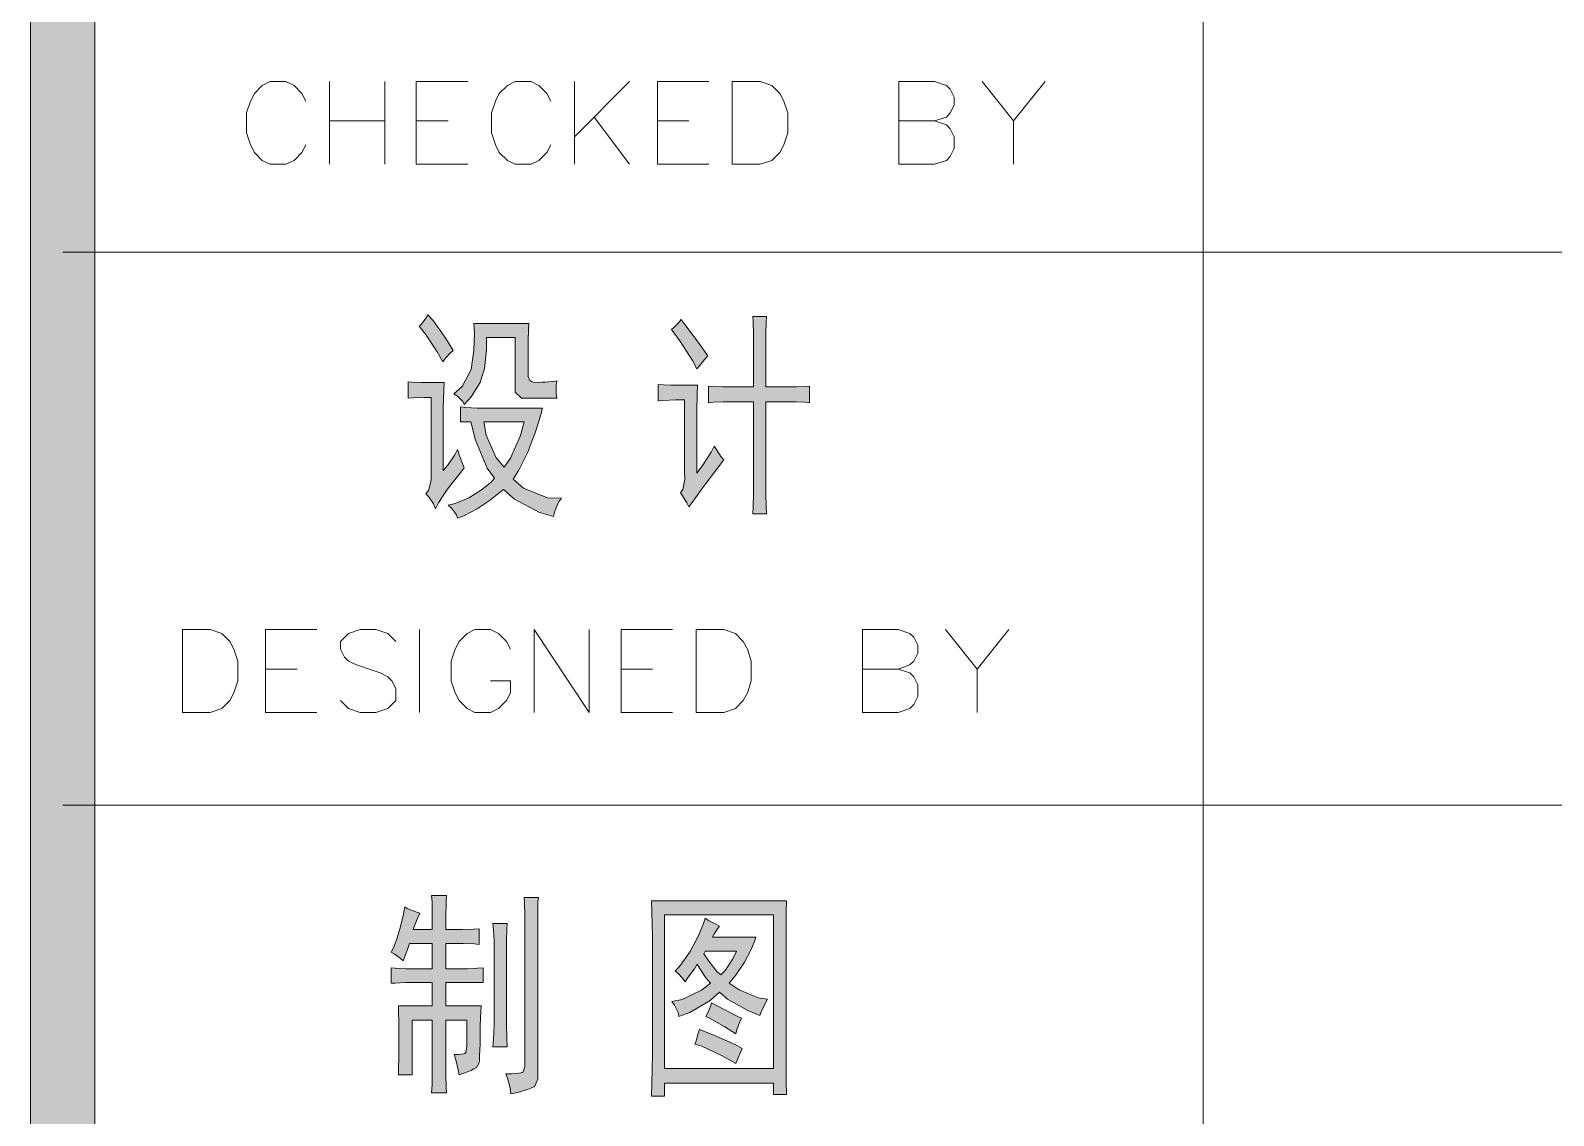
# Model space of a CAD drawing. Header units: millimetres. Extents: x 803 to 707111, y 130 to 2706464.
# Drawn here: x 699856 to 702226, y 2649686 to 2651374 of the extents above; entities that cross this region are included whole.
import ezdxf

# ---------------------------------------------------------------- set-up
doc = ezdxf.new("R2010")
doc.units = ezdxf.units.MM

msp = doc.modelspace()

# ---------------------------------------------------------------- hatches: boundary and pattern name
h = msp.add_hatch(color=0)
h.dxf.hatch_style = 2
h.paths.add_polyline_path([(699956.1, 2636390), (699856.1, 2636390), (699856.1, 2705263.6), (699956.1, 2705263.6)])
h = msp.add_hatch(color=0)
h.dxf.hatch_style = 2
h.paths.add_polyline_path([(700474.3, 2650931.4), (700482.5, 2650922.8), (700502.2, 2650894.9), (700513.8, 2650876), (700509.5, 2650872.6), (700501.8, 2650864), (700497.5, 2650858.4), (700488.9, 2650873.9), (700470.9, 2650901.8), (700461, 2650913.8), (700464, 2650916.8), (700470.9, 2650925.4)])
h = msp.add_hatch(color=0)
h.dxf.hatch_style = 2
h.paths.add_polyline_path([(700628.5, 2650801.8), (700619.9, 2650801.8), (700610.4, 2650811.2), (700610, 2650820.7), (700610, 2650896.2), (700565.4, 2650896.2), (700565.4, 2650877.3), (700562.3, 2650847.7), (700558.9, 2650837), (700555.5, 2650826.2), (700541.7, 2650803.9), (700531, 2650792.3), (700528.9, 2650797), (700520.7, 2650805.2), (700514.7, 2650808.6), (700527.6, 2650820.2), (700541.7, 2650846.4), (700543.9, 2650861.5), (700545.6, 2650876), (700546.9, 2650904.4), (700546, 2650918.1), (700631.5, 2650918.1), (700631, 2650910), (700630.2, 2650889.8), (700630.2, 2650877.3), (700630.2, 2650840.8), (700630.2, 2650835.7), (700633.2, 2650829.3), (700635.8, 2650828), (700638.8, 2650827.1), (700646.5, 2650826.2), (700651.7, 2650826.7), (700656.8, 2650827.1), (700668.4, 2650828), (700674.8, 2650828.8), (700674, 2650822), (700674, 2650808.6), (700674.8, 2650801.8)])
h = msp.add_hatch(color=0)
h.dxf.hatch_style = 2
h.paths.add_polyline_path([(700868.5, 2650924.6), (700874.9, 2650916), (700895.9, 2650887.6), (700910.1, 2650867.9), (700905.4, 2650862.7), (700896.8, 2650852.4), (700892.9, 2650847.7), (700886.1, 2650860.6), (700866.3, 2650891.1), (700853.4, 2650908.7), (700856.9, 2650912.1), (700864.6, 2650919.8)])
h = msp.add_hatch(color=0)
h.dxf.hatch_style = 2
h.paths.add_polyline_path([(700981, 2650819.4), (700981, 2650886.8), (700981, 2650900.5), (700980.5, 2650921.6), (700980.1, 2650928.9), (701001.1, 2650928.9), (701000.7, 2650919.8), (701000.3, 2650904.4), (701000.3, 2650897.9), (701000.3, 2650819.4), (701041.9, 2650819.4), (701047.9, 2650819.4), (701061.2, 2650820.2), (701068.1, 2650820.7), (701068.1, 2650794.9), (701060.4, 2650795.8), (701047.9, 2650796.2), (701042.8, 2650796.2), (701000.3, 2650796.2), (701000.3, 2650661.4), (701000.3, 2650653.2), (701000.7, 2650633.5), (701001.1, 2650621.9), (700980.1, 2650621.9), (700980.5, 2650633.5), (700981, 2650652.4), (700981, 2650660.1), (700981, 2650796.2), (700941.5, 2650796.2), (700933.7, 2650796.2), (700918.7, 2650795.8), (700911, 2650794.9), (700911, 2650820.7), (700918.7, 2650820.2), (700932.9, 2650819.4), (700939.3, 2650819.4)])
h = msp.add_hatch(color=0)
h.dxf.hatch_style = 2
h.paths.add_polyline_path([(700499.7, 2650826.2), (700499.2, 2650813.8), (700498.4, 2650786.7), (700498.4, 2650772.1), (700498.4, 2650689.7), (700505.2, 2650697.9), (700516.4, 2650713.8), (700520.7, 2650721.9), (700522.4, 2650715.5), (700527.6, 2650701.3), (700531, 2650693.6), (700524.6, 2650685.4), (700512.1, 2650670), (700506.5, 2650662.7), (700501, 2650655.4), (700491.1, 2650639.1), (700486.4, 2650630), (700482.9, 2650637.8), (700475.2, 2650648.9), (700471.3, 2650653.2), (700475.2, 2650658.4), (700479.5, 2650674.3), (700479.5, 2650684.1), (700479.5, 2650803.1), (700468.7, 2650803.1), (700451.1, 2650802.6), (700443.8, 2650801.8), (700443.8, 2650827.5), (700450.3, 2650826.7), (700464, 2650826.2), (700471.3, 2650826.2)])
h = msp.add_hatch(color=0)
h.dxf.hatch_style = 2
h.paths.add_polyline_path([(700893.8, 2650822), (700893.4, 2650809.1), (700892.9, 2650782), (700892.9, 2650767.9), (700892.9, 2650685.4), (700901.5, 2650697), (700915.3, 2650718.1), (700920, 2650727.5), (700923.4, 2650721.9), (700930.3, 2650711.2), (700934.6, 2650706), (700905.8, 2650667.8), (700899.4, 2650659.2), (700886.9, 2650641.6), (700880.5, 2650633), (700877.1, 2650639.1), (700870.6, 2650649.8), (700867.6, 2650654.5), (700871, 2650660.1), (700874.1, 2650676), (700873.6, 2650686.7), (700873.6, 2650799.2), (700859.9, 2650799.2), (700839.7, 2650798.3), (700832.8, 2650797.9), (700832.8, 2650823.2), (700841, 2650822.8), (700852.2, 2650822), (700855.2, 2650822)])
h = msp.add_hatch(color=0)
h.paths.add_polyline_path([(700525, 2650788.5), (700533.2, 2650787.6), (700551.2, 2650786.7), (700561.5, 2650786.7), (700652.5, 2650786.7), (700649.5, 2650774.7), (700641.3, 2650748.1), (700635.8, 2650733.5), (700630.6, 2650718.9), (700616, 2650690.1), (700607, 2650676), (700623.3, 2650661.8), (700660.7, 2650647.2), (700682.1, 2650646.3), (700677.8, 2650640.3), (700671.8, 2650626.2), (700669.7, 2650618), (700648.2, 2650624), (700609.1, 2650645.1), (700592, 2650660.1), (700585.1, 2650654.5), (700569.6, 2650642.5), (700560.2, 2650636), (700551.2, 2650630), (700531.4, 2650619.3), (700520.7, 2650615.4), (700519, 2650620.6), (700511.3, 2650630.9), (700505.7, 2650635.6), (700516.8, 2650638.2), (700537.9, 2650647.2), (700547.7, 2650653.2), (700557.6, 2650659.2), (700572.7, 2650671.3), (700577.8, 2650677.3), (700566.6, 2650693.1), (700548.2, 2650736.9), (700541.3, 2650765.3), (700525, 2650765.3)])
h.paths.add_polyline_path([(700592.8, 2650694.9), (700603.1, 2650708.6), (700618.6, 2650743.8), (700624.2, 2650765.3), (700561.5, 2650765.3), (700564.9, 2650744.2), (700580.8, 2650709)])
h = msp.add_hatch(color=0)
h.dxf.hatch_style = 2
h.paths.add_polyline_path([(700461.9, 2650001), (700458.9, 2649994.2), (700453.7, 2649981.3), (700451.6, 2649975.3), (700481.2, 2649975.3), (700481.2, 2649992), (700480.8, 2650018.6), (700479.9, 2650028.1), (700503.5, 2650028.1), (700502.7, 2650019.1), (700502.2, 2649992.9), (700502.2, 2649975.3), (700517.7, 2649975.3), (700527.6, 2649975.3), (700546, 2649975.7), (700554.2, 2649976.6), (700554.2, 2649952.1), (700546.9, 2649953), (700529.3, 2649953.4), (700518.6, 2649953.4), (700502.2, 2649953.4), (700502.2, 2649914.3), (700527.6, 2649914.3), (700535.3, 2649914.3), (700551.6, 2649915.2), (700560.2, 2649915.6), (700560.2, 2649892.9), (700502.2, 2649892.9), (700502.2, 2649856.4), (700557.2, 2649856.4), (700556.8, 2649848.2), (700555.9, 2649825.9), (700555.5, 2649811.7), (700555.5, 2649797.5), (700554.6, 2649778.2), (700554.6, 2649773.1), (700554.2, 2649767.9), (700549.9, 2649760.6), (700546, 2649758.5), (700541.7, 2649755.9), (700530.1, 2649751.6), (700522.8, 2649749.4), (700521.6, 2649757.2), (700518.1, 2649772.6), (700515.5, 2649780.8), (700522, 2649780.8), (700530.1, 2649781.7), (700531.9, 2649782.5), (700533.2, 2649783.8), (700534.9, 2649794.1), (700534.9, 2649803.5), (700534.9, 2649834.5), (700502.2, 2649834.5), (700502.2, 2649760.2), (700502.2, 2649749), (700502.7, 2649729.3), (700503.5, 2649721.1), (700479.9, 2649721.1), (700480.8, 2649734), (700481.2, 2649753.7), (700481.2, 2649760.2), (700481.2, 2649834.5), (700449.9, 2649834.5), (700449.9, 2649749.4), (700428.4, 2649749.4), (700428.8, 2649758.5), (700429.2, 2649776.5), (700429.2, 2649785.9), (700429.2, 2649815.6), (700429.2, 2649828.4), (700428.8, 2649849.1), (700428.4, 2649856.4), (700481.2, 2649856.4), (700481.2, 2649892.9), (700448.6, 2649892.9), (700439.6, 2649892.9), (700423.7, 2649892), (700417.2, 2649891.6), (700417.2, 2649915.6), (700423.7, 2649915.2), (700439.6, 2649914.3), (700448.6, 2649914.3), (700481.2, 2649914.3), (700481.2, 2649953.4), (700445.6, 2649953.4), (700443, 2649945.7), (700437.8, 2649931.9), (700435.7, 2649926.8), (700431, 2649930.6), (700422, 2649937.5), (700417.2, 2649940.1), (700420.7, 2649946.9), (700426.7, 2649962.4), (700429.2, 2649971), (700431.8, 2649980), (700436.5, 2649999.3), (700438.7, 2650010.5), (700443.4, 2650007.5), (700455.4, 2650002.8)])
h = msp.add_hatch(color=0)
h.dxf.hatch_style = 2
h.paths.add_polyline_path([(700646.5, 2650025.1), (700645.6, 2650018.6), (700645.2, 2649998.9), (700645.2, 2649986), (700645.2, 2649752.5), (700645.2, 2649742.6), (700640.1, 2649731), (700634.5, 2649728.4), (700629.3, 2649726.3), (700613.9, 2649722), (700603.6, 2649719.8), (700602.3, 2649728.4), (700598, 2649744.3), (700595.4, 2649750.7), (700604.4, 2649750.7), (700616, 2649751.6), (700619, 2649752.5), (700622, 2649752.9), (700625, 2649761.9), (700625, 2649769.6), (700625, 2649986), (700625, 2649997.6), (700624.6, 2650016.9), (700624.2, 2650025.1)])
h = msp.add_hatch(color=0)
h.paths.add_polyline_path([(701032.5, 2650019.9), (701032, 2650002.8), (701031.6, 2649965.8), (701031.6, 2649945.7), (701031.6, 2649801), (701031.6, 2649779.9), (701032, 2649738.7), (701032.5, 2649718.5), (701012.3, 2649718.5), (701012.3, 2649736.1), (700842.7, 2649736.1), (700842.7, 2649716), (700822.5, 2649716), (700823, 2649736.6), (700823.8, 2649779.9), (700823.8, 2649802.3), (700823.8, 2649945.7), (700823.8, 2649965), (700823, 2650002.3), (700822.5, 2650019.9)])
h.paths.add_polyline_path([(701012.3, 2649758.9), (701012.3, 2649998), (700842.7, 2649998), (700842.7, 2649758.9)])
h = msp.add_hatch(color=0)
h.paths.add_polyline_path([(700928.1, 2649980.4), (700925.1, 2649976.6), (700919.6, 2649968), (700917, 2649963.3), (700984.8, 2649963.3), (700982.7, 2649956.8), (700976.2, 2649942.2), (700971.5, 2649933.2), (700967.2, 2649924.6), (700953, 2649903.6), (700943.2, 2649891.6), (700958.6, 2649881.3), (700988.3, 2649869.2), (701002.9, 2649867.1), (700999.4, 2649861.1), (700993.4, 2649848.2), (700990.8, 2649841.3), (700971.9, 2649849.1), (700940.6, 2649867.1), (700928.1, 2649877.8), (700913.5, 2649864.9), (700881.8, 2649846.1), (700865, 2649840), (700863.7, 2649846.1), (700858.2, 2649857.6), (700853.9, 2649863.2), (700870.2, 2649866.2), (700900.2, 2649880.8), (700914, 2649891.6), (700906.7, 2649900.1), (700896.8, 2649915.2), (700893.4, 2649921.2), (700889.1, 2649914.3), (700879.2, 2649901), (700874.5, 2649894.1), (700870.6, 2649899.7), (700863.3, 2649907.4), (700859, 2649910.5), (700867.6, 2649919.9), (700882.6, 2649940.9), (700888.6, 2649953), (700894.7, 2649964.6), (700903.2, 2649984.7), (700905.8, 2649992.9), (700911, 2649989.5), (700922.1, 2649983.4)])
h.paths.add_polyline_path([(700903.7, 2649937.5), (700911.4, 2649925.9), (700924.3, 2649909.6), (700929.9, 2649904.9), (700936.7, 2649911.7), (700948.8, 2649929.8), (700954.3, 2649941.4), (700905.8, 2649941.4)])
h = msp.add_hatch(color=0)
h.dxf.hatch_style = 2
h.paths.add_polyline_path([(700597.6, 2649984.7), (700597.1, 2649975.3), (700596.7, 2649958.1), (700596.7, 2649950.8), (700596.7, 2649838.8), (700596.7, 2649829.3), (700597.1, 2649806.1), (700597.6, 2649792.8), (700575.2, 2649792.8), (700576.5, 2649804.4), (700577.4, 2649827.2), (700577.4, 2649838.8), (700577.4, 2649950.8), (700577.4, 2649957.7), (700576.5, 2649974.4), (700575.2, 2649984.7)])
h = msp.add_hatch(color=0)
h.dxf.hatch_style = 2
h.paths.add_polyline_path([(700915.7, 2649861.5), (700933.3, 2649852.1), (700956.5, 2649840), (700962.5, 2649837.5), (700959.9, 2649831.9), (700955.2, 2649819.9), (700953.5, 2649813), (700936.3, 2649823.7), (700912.7, 2649837.5), (700906.7, 2649840), (700909.3, 2649844.8), (700914, 2649855.5)])
h = msp.add_hatch(color=0)
h.dxf.hatch_style = 2
h.paths.add_polyline_path([(700896.8, 2649819.9), (700919.1, 2649810.8), (700952.2, 2649796.2), (700963.4, 2649790.2), (700960.8, 2649784.7), (700956.1, 2649773.1), (700953.5, 2649767.1), (700932.4, 2649778.6), (700900.7, 2649793.7), (700889.5, 2649796.7), (700891.7, 2649802.3), (700895.1, 2649813.9)])

# ---------------------------------------------------------------- linework, layer by layer
at = {"color": 0, "lineweight": 0}
for points in [[(699956.1, 2636390), (699856.1, 2636390), (699856.1, 2705263.6), (699956.1, 2705263.6)], [(700947.9, 2651165.9), (700947.9, 2651294.7), (700991.3, 2651294.7), (701009.7, 2651288.6), (701021.7, 2651276.2), (701028.2, 2651264.2), (701034.2, 2651245.7), (701034.2, 2651214.8), (701028.2, 2651196.3), (701021.7, 2651184.3), (701009.7, 2651171.9), (700991.3, 2651165.9)], [(700474.3, 2650931.4), (700482.5, 2650922.8), (700502.2, 2650894.9), (700513.8, 2650876), (700509.5, 2650872.6), (700501.8, 2650864), (700497.5, 2650858.4), (700488.9, 2650873.9), (700470.9, 2650901.8), (700461, 2650913.8), (700464, 2650916.8), (700470.9, 2650925.4)], [(700628.5, 2650801.8), (700619.9, 2650801.8), (700610.4, 2650811.2), (700610, 2650820.7), (700610, 2650896.2), (700565.4, 2650896.2), (700565.4, 2650877.3), (700562.3, 2650847.7), (700558.9, 2650837), (700555.5, 2650826.2), (700541.7, 2650803.9), (700531, 2650792.3), (700528.9, 2650797), (700520.7, 2650805.2), (700514.7, 2650808.6), (700527.6, 2650820.2), (700541.7, 2650846.4), (700543.9, 2650861.5), (700545.6, 2650876), (700546.9, 2650904.4), (700546, 2650918.1), (700631.5, 2650918.1), (700631, 2650910), (700630.2, 2650889.8), (700630.2, 2650877.3), (700630.2, 2650840.8), (700630.2, 2650835.7), (700633.2, 2650829.3), (700635.8, 2650828), (700638.8, 2650827.1), (700646.5, 2650826.2), (700651.7, 2650826.7), (700656.8, 2650827.1), (700668.4, 2650828), (700674.8, 2650828.8), (700674, 2650822), (700674, 2650808.6), (700674.8, 2650801.8)], [(700868.5, 2650924.6), (700874.9, 2650916), (700895.9, 2650887.6), (700910.1, 2650867.9), (700905.4, 2650862.7), (700896.8, 2650852.4), (700892.9, 2650847.7), (700886.1, 2650860.6), (700866.3, 2650891.1), (700853.4, 2650908.7), (700856.9, 2650912.1), (700864.6, 2650919.8)], [(700981, 2650819.4), (700981, 2650886.8), (700981, 2650900.5), (700980.5, 2650921.6), (700980.1, 2650928.9), (701001.1, 2650928.9), (701000.7, 2650919.8), (701000.3, 2650904.4), (701000.3, 2650897.9), (701000.3, 2650819.4), (701041.9, 2650819.4), (701047.9, 2650819.4), (701061.2, 2650820.2), (701068.1, 2650820.7), (701068.1, 2650794.9), (701060.4, 2650795.8), (701047.9, 2650796.2), (701042.8, 2650796.2), (701000.3, 2650796.2), (701000.3, 2650661.4), (701000.3, 2650653.2), (701000.7, 2650633.5), (701001.1, 2650621.9), (700980.1, 2650621.9), (700980.5, 2650633.5), (700981, 2650652.4), (700981, 2650660.1), (700981, 2650796.2), (700941.5, 2650796.2), (700933.7, 2650796.2), (700918.7, 2650795.8), (700911, 2650794.9), (700911, 2650820.7), (700918.7, 2650820.2), (700932.9, 2650819.4), (700939.3, 2650819.4)], [(700499.7, 2650826.2), (700499.2, 2650813.8), (700498.4, 2650786.7), (700498.4, 2650772.1), (700498.4, 2650689.7), (700505.2, 2650697.9), (700516.4, 2650713.8), (700520.7, 2650721.9), (700522.4, 2650715.5), (700527.6, 2650701.3), (700531, 2650693.6), (700524.6, 2650685.4), (700512.1, 2650670), (700506.5, 2650662.7), (700501, 2650655.4), (700491.1, 2650639.1), (700486.4, 2650630), (700482.9, 2650637.8), (700475.2, 2650648.9), (700471.3, 2650653.2), (700475.2, 2650658.4), (700479.5, 2650674.3), (700479.5, 2650684.1), (700479.5, 2650803.1), (700468.7, 2650803.1), (700451.1, 2650802.6), (700443.8, 2650801.8), (700443.8, 2650827.5), (700450.3, 2650826.7), (700464, 2650826.2), (700471.3, 2650826.2)], [(700893.8, 2650822), (700893.4, 2650809.1), (700892.9, 2650782), (700892.9, 2650767.9), (700892.9, 2650685.4), (700901.5, 2650697), (700915.3, 2650718.1), (700920, 2650727.5), (700923.4, 2650721.9), (700930.3, 2650711.2), (700934.6, 2650706), (700905.8, 2650667.8), (700899.4, 2650659.2), (700886.9, 2650641.6), (700880.5, 2650633), (700877.1, 2650639.1), (700870.6, 2650649.8), (700867.6, 2650654.5), (700871, 2650660.1), (700874.1, 2650676), (700873.6, 2650686.7), (700873.6, 2650799.2), (700859.9, 2650799.2), (700839.7, 2650798.3), (700832.8, 2650797.9), (700832.8, 2650823.2), (700841, 2650822.8), (700852.2, 2650822), (700855.2, 2650822)], [(700525, 2650788.5), (700533.2, 2650787.6), (700551.2, 2650786.7), (700561.5, 2650786.7), (700652.5, 2650786.7), (700649.5, 2650774.7), (700641.3, 2650748.1), (700635.8, 2650733.5), (700630.6, 2650718.9), (700616, 2650690.1), (700607, 2650676), (700623.3, 2650661.8), (700660.7, 2650647.2), (700682.1, 2650646.3), (700677.8, 2650640.3), (700671.8, 2650626.2), (700669.7, 2650618), (700648.2, 2650624), (700609.1, 2650645.1), (700592, 2650660.1), (700585.1, 2650654.5), (700569.6, 2650642.5), (700560.2, 2650636), (700551.2, 2650630), (700531.4, 2650619.3), (700520.7, 2650615.4), (700519, 2650620.6), (700511.3, 2650630.9), (700505.7, 2650635.6), (700516.8, 2650638.2), (700537.9, 2650647.2), (700547.7, 2650653.2), (700557.6, 2650659.2), (700572.7, 2650671.3), (700577.8, 2650677.3), (700566.6, 2650693.1), (700548.2, 2650736.9), (700541.3, 2650765.3), (700525, 2650765.3)], [(700592.8, 2650694.9), (700603.1, 2650708.6), (700618.6, 2650743.8), (700624.2, 2650765.3), (700561.5, 2650765.3), (700564.9, 2650744.2), (700580.8, 2650709)], [(700092.6, 2650313.2), (700092.6, 2650442), (700135.6, 2650442), (700154, 2650436), (700166.5, 2650423.5), (700172.5, 2650411.5), (700178.5, 2650393), (700178.5, 2650362.1), (700172.5, 2650343.7), (700166.5, 2650331.6), (700154, 2650319.2), (700135.6, 2650313.2)], [(700891.7, 2650313.2), (700891.7, 2650442), (700934.6, 2650442), (700953, 2650436), (700965.1, 2650423.5), (700971.5, 2650411.5), (700977.5, 2650393), (700977.5, 2650362.1), (700971.5, 2650343.7), (700965.1, 2650331.6), (700953, 2650319.2), (700934.6, 2650313.2)], [(700461.9, 2650001), (700458.9, 2649994.2), (700453.7, 2649981.3), (700451.6, 2649975.3), (700481.2, 2649975.3), (700481.2, 2649992), (700480.8, 2650018.6), (700479.9, 2650028.1), (700503.5, 2650028.1), (700502.7, 2650019.1), (700502.2, 2649992.9), (700502.2, 2649975.3), (700517.7, 2649975.3), (700527.6, 2649975.3), (700546, 2649975.7), (700554.2, 2649976.6), (700554.2, 2649952.1), (700546.9, 2649953), (700529.3, 2649953.4), (700518.6, 2649953.4), (700502.2, 2649953.4), (700502.2, 2649914.3), (700527.6, 2649914.3), (700535.3, 2649914.3), (700551.6, 2649915.2), (700560.2, 2649915.6), (700560.2, 2649892.9), (700502.2, 2649892.9), (700502.2, 2649856.4), (700557.2, 2649856.4), (700556.8, 2649848.2), (700555.9, 2649825.9), (700555.5, 2649811.7), (700555.5, 2649797.5), (700554.6, 2649778.2), (700554.6, 2649773.1), (700554.2, 2649767.9), (700549.9, 2649760.6), (700546, 2649758.5), (700541.7, 2649755.9), (700530.1, 2649751.6), (700522.8, 2649749.4), (700521.6, 2649757.2), (700518.1, 2649772.6), (700515.5, 2649780.8), (700522, 2649780.8), (700530.1, 2649781.7), (700531.9, 2649782.5), (700533.2, 2649783.8), (700534.9, 2649794.1), (700534.9, 2649803.5), (700534.9, 2649834.5), (700502.2, 2649834.5), (700502.2, 2649760.2), (700502.2, 2649749), (700502.7, 2649729.3), (700503.5, 2649721.1), (700479.9, 2649721.1), (700480.8, 2649734), (700481.2, 2649753.7), (700481.2, 2649760.2), (700481.2, 2649834.5), (700449.9, 2649834.5), (700449.9, 2649749.4), (700428.4, 2649749.4), (700428.8, 2649758.5), (700429.2, 2649776.5), (700429.2, 2649785.9), (700429.2, 2649815.6), (700429.2, 2649828.4), (700428.8, 2649849.1), (700428.4, 2649856.4), (700481.2, 2649856.4), (700481.2, 2649892.9), (700448.6, 2649892.9), (700439.6, 2649892.9), (700423.7, 2649892), (700417.2, 2649891.6), (700417.2, 2649915.6), (700423.7, 2649915.2), (700439.6, 2649914.3), (700448.6, 2649914.3), (700481.2, 2649914.3), (700481.2, 2649953.4), (700445.6, 2649953.4), (700443, 2649945.7), (700437.8, 2649931.9), (700435.7, 2649926.8), (700431, 2649930.6), (700422, 2649937.5), (700417.2, 2649940.1), (700420.7, 2649946.9), (700426.7, 2649962.4), (700429.2, 2649971), (700431.8, 2649980), (700436.5, 2649999.3), (700438.7, 2650010.5), (700443.4, 2650007.5), (700455.4, 2650002.8)], [(700646.5, 2650025.1), (700645.6, 2650018.6), (700645.2, 2649998.9), (700645.2, 2649986), (700645.2, 2649752.5), (700645.2, 2649742.6), (700640.1, 2649731), (700634.5, 2649728.4), (700629.3, 2649726.3), (700613.9, 2649722), (700603.6, 2649719.8), (700602.3, 2649728.4), (700598, 2649744.3), (700595.4, 2649750.7), (700604.4, 2649750.7), (700616, 2649751.6), (700619, 2649752.5), (700622, 2649752.9), (700625, 2649761.9), (700625, 2649769.6), (700625, 2649986), (700625, 2649997.6), (700624.6, 2650016.9), (700624.2, 2650025.1)], [(701032.5, 2650019.9), (701032, 2650002.8), (701031.6, 2649965.8), (701031.6, 2649945.7), (701031.6, 2649801), (701031.6, 2649779.9), (701032, 2649738.7), (701032.5, 2649718.5), (701012.3, 2649718.5), (701012.3, 2649736.1), (700842.7, 2649736.1), (700842.7, 2649716), (700822.5, 2649716), (700823, 2649736.6), (700823.8, 2649779.9), (700823.8, 2649802.3), (700823.8, 2649945.7), (700823.8, 2649965), (700823, 2650002.3), (700822.5, 2650019.9)], [(701012.3, 2649758.9), (701012.3, 2649998), (700842.7, 2649998), (700842.7, 2649758.9)], [(700928.1, 2649980.4), (700925.1, 2649976.6), (700919.6, 2649968), (700917, 2649963.3), (700984.8, 2649963.3), (700982.7, 2649956.8), (700976.2, 2649942.2), (700971.5, 2649933.2), (700967.2, 2649924.6), (700953, 2649903.6), (700943.2, 2649891.6), (700958.6, 2649881.3), (700988.3, 2649869.2), (701002.9, 2649867.1), (700999.4, 2649861.1), (700993.4, 2649848.2), (700990.8, 2649841.3), (700971.9, 2649849.1), (700940.6, 2649867.1), (700928.1, 2649877.8), (700913.5, 2649864.9), (700881.8, 2649846.1), (700865, 2649840), (700863.7, 2649846.1), (700858.2, 2649857.6), (700853.9, 2649863.2), (700870.2, 2649866.2), (700900.2, 2649880.8), (700914, 2649891.6), (700906.7, 2649900.1), (700896.8, 2649915.2), (700893.4, 2649921.2), (700889.1, 2649914.3), (700879.2, 2649901), (700874.5, 2649894.1), (700870.6, 2649899.7), (700863.3, 2649907.4), (700859, 2649910.5), (700867.6, 2649919.9), (700882.6, 2649940.9), (700888.6, 2649953), (700894.7, 2649964.6), (700903.2, 2649984.7), (700905.8, 2649992.9), (700911, 2649989.5), (700922.1, 2649983.4)], [(700597.6, 2649984.7), (700597.1, 2649975.3), (700596.7, 2649958.1), (700596.7, 2649950.8), (700596.7, 2649838.8), (700596.7, 2649829.3), (700597.1, 2649806.1), (700597.6, 2649792.8), (700575.2, 2649792.8), (700576.5, 2649804.4), (700577.4, 2649827.2), (700577.4, 2649838.8), (700577.4, 2649950.8), (700577.4, 2649957.7), (700576.5, 2649974.4), (700575.2, 2649984.7)], [(700903.7, 2649937.5), (700911.4, 2649925.9), (700924.3, 2649909.6), (700929.9, 2649904.9), (700936.7, 2649911.7), (700948.8, 2649929.8), (700954.3, 2649941.4), (700905.8, 2649941.4)], [(700915.7, 2649861.5), (700933.3, 2649852.1), (700956.5, 2649840), (700962.5, 2649837.5), (700959.9, 2649831.9), (700955.2, 2649819.9), (700953.5, 2649813), (700936.3, 2649823.7), (700912.7, 2649837.5), (700906.7, 2649840), (700909.3, 2649844.8), (700914, 2649855.5)], [(700896.8, 2649819.9), (700919.1, 2649810.8), (700952.2, 2649796.2), (700963.4, 2649790.2), (700960.8, 2649784.7), (700956.1, 2649773.1), (700953.5, 2649767.1), (700932.4, 2649778.6), (700900.7, 2649793.7), (700889.5, 2649796.7), (700891.7, 2649802.3), (700895.1, 2649813.9)]]:
    msp.add_lwpolyline(points, close=True, dxfattribs=at)
for points in [[(701680.4, 2648436.9), (701680.4, 2655319.8)], [(700284.6, 2651264.2), (700278.1, 2651276.2), (700266.1, 2651288.6), (700253.6, 2651294.7), (700229.2, 2651294.7), (700216.7, 2651288.6), (700204.7, 2651276.2), (700198.3, 2651264.2), (700192.3, 2651245.7), (700192.3, 2651214.8), (700198.3, 2651196.3), (700204.7, 2651184.3), (700216.7, 2651171.9), (700229.2, 2651165.9), (700253.6, 2651165.9), (700266.1, 2651171.9), (700278.1, 2651184.3), (700284.6, 2651196.3)], [(700321.5, 2651165.9), (700321.5, 2651294.7)], [(700407.4, 2651294.7), (700407.4, 2651165.9)], [(700456.3, 2651165.9), (700456.3, 2651294.7), (700536.6, 2651294.7)], [(700665.4, 2651264.2), (700659.4, 2651276.2), (700646.9, 2651288.6), (700634.9, 2651294.7), (700610, 2651294.7), (700598, 2651288.6), (700585.5, 2651276.2), (700579.5, 2651264.2), (700573.1, 2651245.7), (700573.1, 2651214.8), (700579.5, 2651196.3), (700585.5, 2651184.3), (700598, 2651171.9), (700610, 2651165.9), (700634.9, 2651165.9), (700646.9, 2651171.9), (700659.4, 2651184.3), (700665.4, 2651196.3)], [(700702.3, 2651165.9), (700702.3, 2651294.7)], [(700788.2, 2651294.7), (700702.3, 2651208.8)], [(700831.5, 2651165.9), (700831.5, 2651294.7), (700911.4, 2651294.7)], [(701207.2, 2651165.9), (701207.2, 2651294.7), (701262.6, 2651294.7), (701281.1, 2651288.6), (701287.1, 2651282.6), (701293.1, 2651270.2), (701293.1, 2651257.7), (701287.1, 2651245.7), (701281.1, 2651239.3), (701262.6, 2651233.3)], [(701336.5, 2651294.7), (701385.4, 2651233.3), (701434.8, 2651294.7)], [(700321.5, 2651233.3), (700407.4, 2651233.3)], [(700456.3, 2651233.3), (700505.7, 2651233.3)], [(700733.2, 2651239.3), (700788.2, 2651165.9)], [(700831.5, 2651233.3), (700880.5, 2651233.3)], [(701207.2, 2651233.3), (701262.6, 2651233.3), (701281.1, 2651227.3), (701287.1, 2651220.8), (701293.1, 2651208.8), (701293.1, 2651190.3), (701287.1, 2651177.9), (701281.1, 2651171.9), (701262.6, 2651165.9), (701207.2, 2651165.9)], [(701385.4, 2651233.3), (701385.4, 2651165.9)], [(700456.3, 2651165.9), (700536.6, 2651165.9)], [(700831.5, 2651165.9), (700911.4, 2651165.9)], [(699906.3, 2651029.3), (705910.7, 2651029.3)], [(700221.9, 2650313.2), (700221.9, 2650442), (700301.7, 2650442)], [(700424.5, 2650423.5), (700412.1, 2650436), (700393.6, 2650442), (700369.1, 2650442), (700350.7, 2650436), (700338.2, 2650423.5), (700338.2, 2650411.5), (700344.7, 2650399), (700350.7, 2650393), (700363.1, 2650387), (700400.1, 2650374.6), (700412.1, 2650368.6), (700418.5, 2650362.1), (700424.5, 2650350.1), (700424.5, 2650331.6), (700412.1, 2650319.2), (700393.6, 2650313.2), (700369.1, 2650313.2), (700350.7, 2650319.2), (700338.2, 2650331.6)], [(700461.5, 2650313.2), (700461.5, 2650442)], [(700602.7, 2650411.5), (700596.7, 2650423.5), (700584.2, 2650436), (700571.8, 2650442), (700547.3, 2650442), (700535.3, 2650436), (700522.8, 2650423.5), (700516.8, 2650411.5), (700510.4, 2650393), (700510.4, 2650362.1), (700516.8, 2650343.7), (700522.8, 2650331.6), (700535.3, 2650319.2), (700547.3, 2650313.2), (700571.8, 2650313.2), (700584.2, 2650319.2), (700596.7, 2650331.6), (700602.7, 2650343.7), (700602.7, 2650362.1), (700571.8, 2650362.1)], [(700639.6, 2650313.2), (700639.6, 2650442), (700725.5, 2650313.2), (700725.5, 2650442)], [(700774.9, 2650313.2), (700774.9, 2650442), (700854.7, 2650442)], [(701150.5, 2650313.2), (701150.5, 2650442), (701205.9, 2650442), (701224.4, 2650436), (701230.4, 2650430), (701236.8, 2650417.5), (701236.8, 2650405.5), (701230.4, 2650393), (701224.4, 2650387), (701205.9, 2650380.6)], [(701279.8, 2650442), (701328.7, 2650380.6), (701378.1, 2650442)], [(700221.9, 2650380.6), (700270.8, 2650380.6)], [(700774.9, 2650380.6), (700823.8, 2650380.6)], [(701150.5, 2650380.6), (701205.9, 2650380.6), (701224.4, 2650374.6), (701230.4, 2650368.6), (701236.8, 2650356.1), (701236.8, 2650337.7), (701230.4, 2650325.2), (701224.4, 2650319.2), (701205.9, 2650313.2), (701150.5, 2650313.2)], [(701328.7, 2650380.6), (701328.7, 2650313.2)], [(700221.9, 2650313.2), (700301.7, 2650313.2)], [(700774.9, 2650313.2), (700854.7, 2650313.2)], [(699906.3, 2650168.9), (701680.4, 2650168.9)], [(701680.4, 2650168.9), (705910.7, 2650168.9)]]:
    msp.add_lwpolyline(points, dxfattribs=at)

doc.saveas('drawing.dxf')
